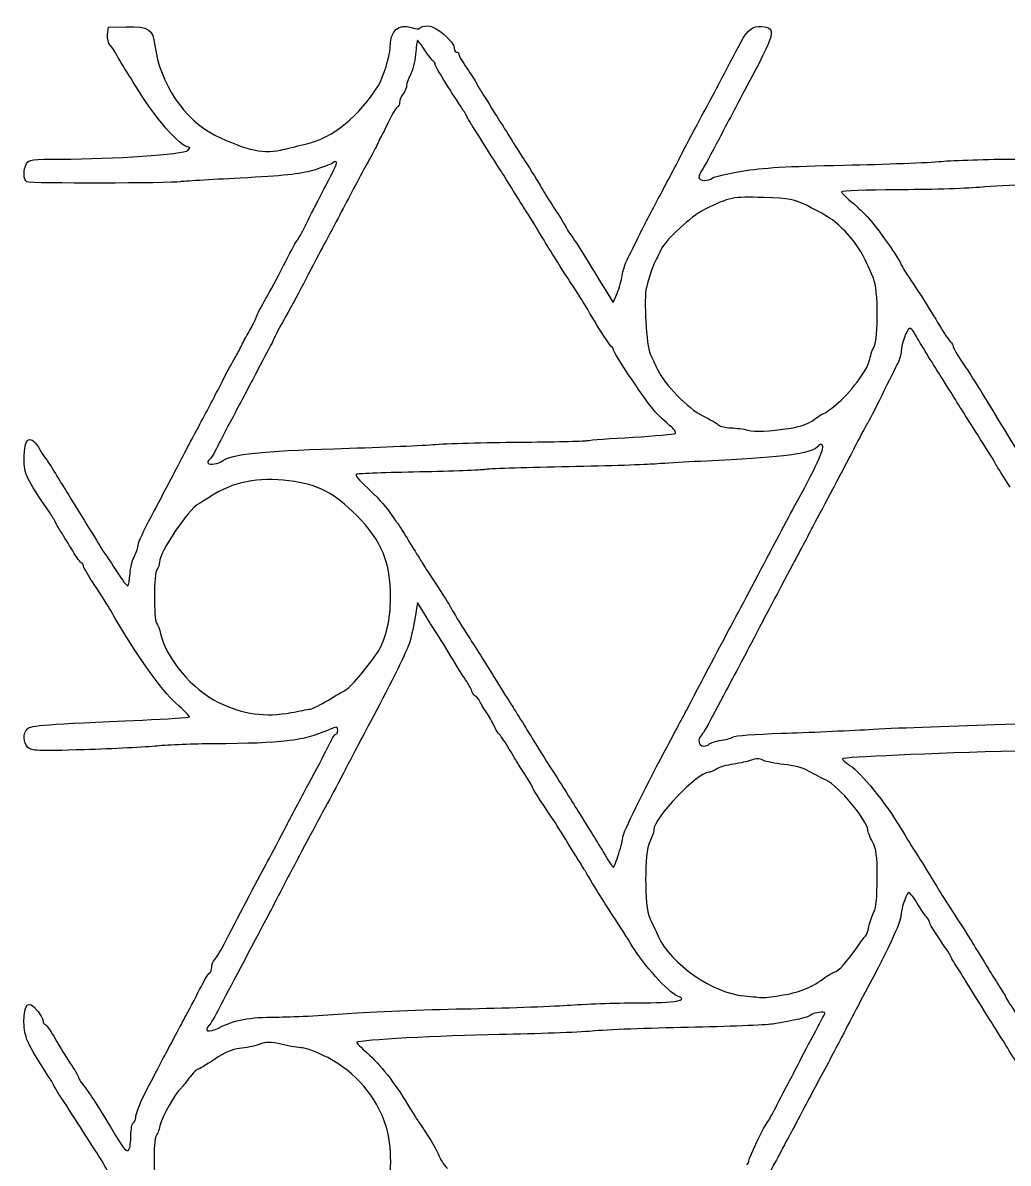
# Model space of a CAD drawing. Extents: x 10 to 820, y 30 to 851.
# Drawn here: x 445.5 to 623, y 238.7 to 444.2 of the extents above; entities that cross this region are included whole.
import ezdxf

# ---------------------------------------------------------------- set-up
doc = ezdxf.new("R2010")
doc.units = 0
doc.layers.add('Layer_1', color=7, linetype='CONTINUOUS')

msp = doc.modelspace()

# ---------------------------------------------------------------- linework, layer by layer
at = {"layer": 'Layer_1', "color": 7}
for points in [[(460.757834, 442.115002), (460.887944, 443.453182), (464.118788, 443.511859)], [(550.41671, 396.146207), (551.86785, 393.809013), (552.565881, 395.479612)], [(583.919357, 371.214507), (583.919159, 371.214507)], [(517.861627, 337.702392), (516.588446, 339.780981), (516.099952, 336.796722)], [(493.840359, 319.937781), (493.840245, 319.937781)]]:
    msp.add_lwpolyline(points, dxfattribs=at)
for points in [[(481.459279, 365.327827)], [(569.213471, 314.275917)], [(552.870039, 294.520988)], [(581.878384, 268.942933)], [(480.737294, 263.083352)]]:
    msp.add_lwpolyline(points, close=True, dxfattribs=at)
for points in [[(511.645419, 439.678908), (511.659593, 442.760451), (513.207876, 444.232908), (515.515873, 443.361736)], [(461.210073, 440.187699), (460.88973, 440.511699), (460.686202, 441.378987), (460.757834, 442.115002)], [(464.118788, 443.511859), (468.197815, 443.586127), (468.882325, 443.137147), (469.271635, 440.131686)], [(515.515873, 443.361736), (516.254723, 443.082807), (516.875029, 443.047714), (517.016563, 443.27698)], [(517.016563, 443.27698), (517.149224, 443.491846), (517.816528, 443.667368), (518.499366, 443.667368)], [(518.499366, 443.667368), (519.905322, 443.667368), (523.203262, 440.861267), (523.203262, 439.664962)], [(574.963408, 440.929497), (575.983965, 442.889739), (577.113487, 443.728284), (578.541014, 443.58556)], [(578.541014, 443.58556), (581.405707, 443.299034), (581.263833, 442.761103), (575.457005, 431.889557)], [(462.094511, 438.956187), (461.928684, 439.309554), (461.530416, 439.863699), (461.210073, 440.187699)], [(469.271635, 440.131686), (470.150177, 433.349598), (474.61188, 426.688578), (480.069055, 424.011964)], [(516.5853, 441.029673), (516.513867, 440.949169), (516.354276, 439.823305), (516.231054, 438.52773)], [(517.924925, 439.316527), (517.25952, 440.339267), (516.656676, 441.110177), (516.5853, 441.029673)], [(567.791216, 427.392562), (569.256076, 430.072096), (572.404885, 436.015214), (574.963408, 440.929497)], [(463.141232, 437.150319), (462.731626, 437.79024), (462.260564, 438.602877), (462.094511, 438.956187)], [(509.548434, 432.960033), (510.456541, 434.436231), (511.63839, 438.222892), (511.645419, 439.678908)], [(516.231054, 438.52773), (516.107463, 437.232184), (515.699785, 435.593985), (515.324846, 434.887337)], [(519.456002, 437.314275), (519.27912, 437.392795), (518.590358, 438.293815), (517.924925, 439.316527)], [(523.203262, 439.664962), (523.203262, 439.275169), (523.396017, 438.956243), (523.631548, 438.956243)], [(523.631548, 438.956243), (523.867107, 438.956243), (524.059835, 438.761503), (524.059835, 438.523563)], [(524.059835, 438.523563), (524.059835, 438.285736), (524.69814, 437.17739), (525.47832, 436.060936)], [(465.77133, 432.86751), (464.734416, 434.583151), (463.550867, 436.510426), (463.141232, 437.150319)], [(519.777224, 436.756133), (519.777224, 436.984606), (519.632657, 437.235755), (519.456002, 437.314275)], [(524.453624, 429.10551), (522.406244, 432.088124), (519.777224, 436.389217), (519.777224, 436.756133)], [(525.47832, 436.060936), (526.258471, 434.944455), (527.031507, 433.741885), (527.196143, 433.388546)], [(515.324846, 434.887337), (514.949879, 434.180688), (514.641923, 433.302061), (514.640449, 432.934833)], [(475.328564, 421.824836), (473.876687, 421.824836), (469.132029, 427.306956), (465.77133, 432.86751)], [(496.649662, 422.423145), (501.269908, 423.489482), (506.200065, 427.51689), (509.548434, 432.960033)], [(514.640449, 432.934833), (514.639174, 432.567661), (514.35483, 431.8931), (514.009004, 431.435844)], [(527.196143, 433.388546), (527.360836, 433.035207), (527.830679, 432.228326), (528.240313, 431.595491)], [(528.240313, 431.595491), (528.649948, 430.962656), (530.100351, 428.649897), (531.463419, 426.456108)], [(575.457005, 431.889557), (574.324649, 429.769554), (572.295893, 425.915003), (570.948671, 423.323882)], [(513.366588, 429.855019), (513.358084, 429.442776), (513.200478, 429.10551), (513.013788, 429.10551)], [(514.009004, 431.435844), (513.663177, 430.978615), (513.374071, 430.267233), (513.366588, 429.855019)], [(513.013788, 429.10551), (512.827268, 429.10551), (512.147208, 427.997305), (511.502553, 426.642855)], [(525.485633, 427.392364), (525.322358, 427.745702), (524.857873, 428.516612), (524.453624, 429.10551)], [(511.502553, 426.642855), (510.857898, 425.288433), (510.157174, 423.891151), (509.945341, 423.537812)], [(526.527422, 425.602795), (526.117787, 426.233702), (525.648994, 427.039025), (525.485633, 427.392364)], [(529.199472, 421.370102), (528.139485, 423.067176), (526.937057, 424.97186), (526.527422, 425.602795)], [(531.463419, 426.456108), (532.826486, 424.262263), (534.991645, 420.82911), (536.274861, 418.826887)], [(564.291563, 420.754162), (565.25058, 422.638606), (566.825424, 425.625926), (567.791216, 427.392562)], [(480.069055, 424.011964), (485.853971, 421.174597), (489.050545, 420.515939), (492.580954, 421.433995)], [(509.945341, 423.537812), (509.733593, 423.184474), (509.447464, 422.60632), (509.309615, 422.252953)], [(475.22028, 421.242316), (475.647178, 421.638827), (475.681761, 421.824836), (475.328564, 421.824836)], [(492.580954, 421.433995), (493.52319, 421.678909), (495.354088, 422.124118), (496.649662, 422.423145)], [(509.309615, 422.252953), (509.171851, 421.899614), (508.56433, 420.743249), (507.9597, 419.683233)], [(531.769164, 417.316899), (531.415825, 417.849104), (530.259488, 419.673028), (529.199472, 421.370102)], [(570.948671, 423.323882), (569.601421, 420.732732), (568.233052, 418.232575), (567.907833, 417.767948)], [(446.127321, 418.855035), (446.532845, 419.612735), (447.071881, 419.682893), (452.444527, 419.676997)], [(452.444527, 419.676997), (461.59292, 419.668493), (474.477575, 420.552477), (475.22028, 421.242316)], [(501.110487, 416.861428), (502.225892, 418.970461), (502.283662, 419.753532), (501.264125, 418.944128)], [(507.9597, 419.683233), (507.355042, 418.623246), (505.495287, 415.15415), (503.826928, 411.974159)], [(560.238643, 413.04506), (561.508734, 415.400622), (563.332545, 418.869718), (564.291563, 420.754162)], [(593.441839, 418.587756), (600.861835, 418.736858), (608.763693, 419.03614), (611.001476, 419.25282)], [(611.001476, 419.25282), (613.23923, 419.469387), (619.310191, 419.658203), (624.492405, 419.67215)], [(446.209242, 415.55477), (445.568272, 415.950884), (445.524165, 417.728065), (446.127321, 418.855035)], [(497.720421, 417.638291), (495.437341, 416.973822), (492.322434, 416.641432), (484.657751, 416.244383)], [(501.264125, 418.944128), (500.963993, 418.706017), (499.369306, 418.118225), (497.720421, 417.638291)], [(533.910597, 413.901406), (533.08614, 415.247721), (532.122502, 416.784666), (531.769164, 417.316899)], [(536.274861, 418.826887), (537.558077, 416.824663), (538.805803, 414.80101), (539.04757, 414.32992)], [(567.907833, 417.767948), (567.582586, 417.303321), (567.316526, 416.67695), (567.316526, 416.376024)], [(569.70857, 416.250732), (569.940728, 416.48289), (572.340085, 417.042562), (575.04068, 417.49466)], [(575.04068, 417.49466), (578.786806, 418.121769), (583.149212, 418.380912), (593.441839, 418.587756)], [(473.889386, 415.595306), (472.243846, 415.296676), (446.687418, 415.259429), (446.209242, 415.55477)], [(484.657751, 416.244383), (479.122198, 415.957602), (474.276429, 415.66552), (473.889386, 415.595306)], [(499.127058, 413.045202), (499.606226, 413.98741), (500.498743, 415.704723), (501.110487, 416.861428)], [(567.316526, 416.376024), (567.316526, 415.732644), (569.097166, 415.639469), (569.70857, 416.250732)], [(645.050076, 415.615885), (628.809967, 415.233463), (623.133674, 415.016414), (617.85409, 414.575825)], [(536.05203, 410.462244), (535.698691, 411.007488), (534.735053, 412.55512), (533.910597, 413.901406)], [(539.04757, 414.32992), (539.289365, 413.858802), (540.254732, 412.316981), (541.192858, 410.903655)], [(602.971209, 414.140112), (597.494532, 414.125939), (593.013609, 413.957277), (593.013609, 413.764125)], [(593.013609, 413.764125), (593.013609, 413.571085), (593.723659, 412.848194), (594.591486, 412.158043)], [(617.85409, 414.575825), (615.145189, 414.349904), (608.447886, 414.153718), (602.971209, 414.140112)], [(497.898862, 410.689611), (498.095303, 411.042978), (498.647917, 412.102966), (499.127058, 413.045202)], [(503.826928, 411.974159), (502.158569, 408.794141), (500.168393, 405.035967), (499.404314, 403.622613)], [(556.359572, 405.550087), (557.222949, 407.31678), (558.968523, 410.689498), (560.238643, 413.04506)], [(578.943789, 412.741129), (573.371471, 412.930767), (572.99194, 412.853098), (568.174914, 410.542266)], [(586.803864, 411.287155), (584.46616, 412.446184), (583.756507, 412.577457), (578.943789, 412.741129)], [(594.401905, 405.826493), (592.28913, 408.2737), (590.970453, 409.221407), (586.803864, 411.287155)], [(594.591486, 412.158043), (595.459284, 411.46792), (596.856566, 410.162566), (597.696528, 409.257293)], [(496.39582, 407.691633), (497.02616, 408.987208), (497.702535, 410.336301), (497.898862, 410.689611)], [(539.393567, 405.04776), (537.909063, 407.480452), (536.40534, 409.916972), (536.05203, 410.462244)], [(541.192858, 410.903655), (542.131012, 409.490301), (543.024719, 408.044859), (543.178924, 407.691492)], [(568.174914, 410.542266), (566.062706, 409.529051), (561.162142, 404.951722), (560.472643, 403.348106)], [(597.696528, 409.257293), (599.242431, 407.591145), (603.695177, 401.299961), (603.711731, 400.758601)], [(494.975776, 405.121971), (495.126579, 405.239608), (495.765536, 406.396087), (496.39582, 407.691633)], [(543.178924, 407.691492), (543.333129, 407.338182), (543.880102, 406.470893), (544.394477, 405.764245)], [(492.864985, 401.267391), (493.875225, 403.269615), (494.825058, 405.004163), (494.975776, 405.121971)], [(544.196873, 397.4125), (543.039601, 399.179136), (540.878099, 402.61501), (539.393567, 405.04776)], [(544.394477, 405.764245), (544.908795, 405.057539), (546.147733, 403.130292), (547.147626, 401.481379)], [(554.259157, 401.267249), (554.550927, 401.856147), (555.496168, 403.783423), (556.359572, 405.550087)], [(598.762384, 398.20416), (596.843697, 402.643328), (596.242072, 403.695038), (594.401905, 405.826493)], [(499.404314, 403.622613), (498.640236, 402.209259), (497.119845, 399.318374), (496.0257, 397.198371)], [(560.472643, 403.348106), (560.233966, 402.792289), (559.870678, 402.048478), (559.665988, 401.695168)], [(489.557294, 395.057278), (490.366302, 396.470632), (491.854803, 399.265139), (492.864985, 401.267391)], [(547.147626, 401.481379), (548.147491, 399.832494), (549.618587, 397.431662), (550.41671, 396.146207)], [(553.496212, 398.673379), (553.624054, 399.511101), (553.96733, 400.678352), (554.259157, 401.267249)], [(559.665988, 401.695168), (559.208731, 400.905946), (558.381298, 398.56107), (557.85241, 396.555757)], [(603.711731, 400.758601), (603.717401, 400.596742), (604.552175, 399.247706), (605.568396, 397.760594)], [(552.565881, 395.479612), (552.949777, 396.398405), (553.368454, 397.835599), (553.496212, 398.673379)], [(496.0257, 397.198371), (494.931499, 395.078339), (493.372103, 392.187426), (492.560346, 390.774072)], [(546.851292, 393.254217), (546.548666, 393.774601), (545.354146, 395.645835), (544.196873, 397.4125)], [(598.864147, 385.829826), (599.710317, 387.451159), (599.638374, 396.176906), (598.762384, 398.20416)], [(605.568396, 397.760594), (606.584616, 396.273483), (608.232793, 393.707647), (609.230985, 392.058762)], [(487.871077, 391.952207), (487.989282, 392.246642), (488.748258, 393.643924), (489.557294, 395.057278)], [(557.85241, 396.555757), (557.347588, 394.641577), (557.832568, 385.972636), (558.524306, 384.563817)], [(551.543113, 385.920223), (551.244766, 386.040129), (549.068013, 389.44261), (546.851292, 393.254217)], [(486.016623, 388.204749), (487.090075, 390.083439), (487.240879, 390.366138), (487.444378, 390.881505)], [(487.444378, 390.881505), (487.560598, 391.175968), (487.752674, 391.657773), (487.871077, 391.952207)], [(492.560346, 390.774072), (491.748589, 389.360774), (490.973653, 387.915275), (490.838271, 387.561965)], [(609.230985, 392.058762), (610.229177, 390.409877), (611.276805, 388.683464), (611.559051, 388.222296)], [(605.254175, 389.143697), (604.746009, 388.974185), (603.796657, 386.389896), (603.753457, 385.058264)], [(606.081268, 388.452355), (605.84826, 388.906607), (605.476185, 389.21771), (605.254175, 389.143697)], [(610.14513, 381.761089), (608.823164, 383.813543), (606.489911, 387.655281), (606.081268, 388.452355)], [(484.88696, 386.063316), (485.23908, 386.769965), (485.747417, 387.733631), (486.016623, 388.204749)], [(490.838271, 387.561965), (490.702774, 387.208626), (490.425716, 386.630444), (490.22233, 386.277133)], [(611.559051, 388.222296), (611.841382, 387.761155), (612.313123, 387.121007), (612.607586, 386.799785)], [(612.607586, 386.799785), (612.902021, 386.478563), (613.142937, 386.038683), (613.142937, 385.822229)], [(483.742331, 383.921883), (484.019842, 384.39303), (484.534841, 385.356639), (484.88696, 386.063316)], [(490.22233, 386.277133), (490.018803, 385.923766), (488.952239, 383.900141), (487.85183, 381.780138)], [(551.89852, 385.34394), (551.89852, 385.582333), (551.738363, 385.841703), (551.543113, 385.920223)], [(559.490495, 374.071008), (558.040801, 375.603559), (551.89852, 384.723889), (551.89852, 385.34394)], [(558.524306, 384.563817), (558.813128, 383.974919), (559.41206, 382.722176), (559.855257, 381.779968)], [(598.015908, 383.342056), (598.169829, 384.111096), (598.551429, 385.230582), (598.864147, 385.829826)], [(603.753457, 385.058264), (603.736449, 384.505707), (603.458938, 383.542097), (603.138793, 382.916831)], [(613.142937, 385.822229), (613.142937, 385.605663), (613.97278, 384.216601), (614.986959, 382.735187)], [(480.77766, 378.354214), (482.735861, 382.162617), (483.014762, 382.686431), (483.742331, 383.921883)], [(591.997984, 375.377779), (594.50245, 377.430006), (597.672576, 381.625423), (598.015908, 383.342056)], [(603.138793, 382.916831), (602.818648, 382.291622), (601.517744, 379.660078), (600.24788, 377.068929)], [(614.986959, 382.735187), (616.001196, 381.253745), (618.430515, 377.38349), (620.385428, 374.134589)], [(487.85183, 381.780138), (486.751449, 379.660135), (484.921827, 376.191011), (483.785984, 374.071008)], [(559.855257, 381.779968), (561.166111, 378.993086), (565.291626, 374.754753), (568.008095, 373.404186)], [(613.265876, 376.774891), (611.902808, 378.968737), (610.498468, 381.2125), (610.14513, 381.761089)], [(476.946183, 371.07337), (478.08452, 373.193402), (479.808693, 376.46977), (480.77766, 378.354214)], [(600.24788, 377.068929), (598.978015, 374.477836), (597.842683, 372.261455), (597.724903, 372.143704)], [(618.077347, 369.145669), (616.794103, 371.147921), (614.628944, 374.581046), (613.265876, 376.774891)], [(483.785984, 374.071008), (482.65017, 371.951005), (481.224939, 369.21577), (480.618863, 367.992734)], [(562.085698, 371.634658), (561.326778, 372.267975), (560.158961, 373.364359), (559.490495, 374.071008)], [(589.836028, 373.856709), (590.004406, 373.856709), (590.977029, 374.54119), (591.997984, 375.377779)], [(620.385428, 374.134589), (624.187737, 367.815455), (626.532216, 364.109751), (627.256156, 363.27475)], [(568.008095, 373.404186), (569.33984, 372.742069), (570.634989, 371.994828), (570.886139, 371.74365)], [(583.919159, 371.214507), (585.684066, 371.483515), (587.10343, 372.0056), (588.066359, 372.740057)], [(588.066359, 372.740057), (588.871568, 373.354211), (589.667905, 373.856709), (589.836028, 373.856709)], [(597.724903, 372.143704), (597.607265, 372.025783), (596.643458, 370.240041), (595.58347, 368.175087)], [(445.690559, 365.563273), (445.701897, 369.605987), (446.886467, 370.279641), (448.60361, 367.218819)], [(472.873704, 363.364268), (473.975219, 365.484271), (475.807817, 368.953367), (476.946183, 371.07337)], [(555.455349, 369.562561), (559.413846, 369.79245), (562.83549, 370.09383), (563.059002, 370.231962)], [(563.059002, 370.231962), (563.282656, 370.37001), (562.844419, 371.001342), (562.085698, 371.634658)], [(570.886139, 371.74365), (571.137288, 371.492501), (572.123348, 371.264198), (573.077348, 371.236334)], [(573.077348, 371.236334), (574.031348, 371.207137), (575.390107, 371.030822), (576.096756, 370.841553)], [(576.096756, 370.841553), (577.489559, 370.468542), (579.723742, 370.574813), (583.919357, 371.214507)], [(480.618863, 367.992734), (480.012759, 366.769669), (479.321361, 365.64817), (479.082428, 365.500514)], [(501.575171, 367.485134), (508.877416, 367.698583), (516.875624, 368.032051), (519.348937, 368.226592)], [(519.348937, 368.226592), (521.822279, 368.421332), (528.813819, 368.617036), (534.885743, 368.66188)], [(534.885743, 368.66188), (540.957639, 368.706668), (546.450388, 368.83366), (547.09184, 368.943928)], [(547.09184, 368.943928), (547.733292, 369.054195), (551.49688, 369.332529), (555.455349, 369.562561)], [(588.792708, 367.960873), (588.03668, 366.737581), (583.70503, 366.059647), (573.09858, 365.504539)], [(584.436482, 356.925087), (588.313852, 363.914501), (590.020592, 367.599058), (589.583376, 368.036274)], [(589.583376, 368.036274), (589.255776, 368.363874), (589.028409, 368.342161), (588.792708, 367.960873)], [(595.58347, 368.175087), (594.523455, 366.110132), (592.657662, 362.544659), (591.437177, 360.251827)], [(620.845832, 364.648703), (620.606304, 365.119821), (619.360534, 367.143474), (618.077347, 369.145669)], [(448.60361, 367.218819), (449.000036, 366.51217), (449.43745, 365.83761), (449.57561, 365.71983)], [(481.459279, 365.32777), (482.947666, 366.477276), (488.891408, 367.114759), (501.575171, 367.485134)], [(450.370162, 355.869295), (446.021617, 362.289342), (445.683812, 362.989131), (445.690559, 365.563273)], [(449.57561, 365.71983), (449.713658, 365.602192), (450.388332, 364.573188), (451.074599, 363.43349)], [(479.082428, 365.500514), (478.843751, 365.352829), (478.747685, 365.070696), (478.869546, 364.873518)], [(478.869546, 364.873518), (479.108791, 364.486419), (480.740526, 364.772888), (481.459279, 365.327827)], [(542.594902, 364.207944), (535.475718, 364.072448), (529.21203, 363.857808), (528.675658, 363.730929)], [(558.965207, 364.699216), (557.080763, 364.56457), (549.714114, 364.343411), (542.594902, 364.207944)], [(573.09858, 365.504539), (567.20966, 365.196356), (560.849651, 364.833947), (558.965207, 364.699216)], [(623.390238, 360.579994), (622.230244, 362.346687), (621.085274, 364.177585), (620.845832, 364.648703)], [(451.074599, 363.43349), (451.760867, 362.293792), (452.611488, 360.908728), (452.964798, 360.355575)], [(468.588769, 355.226879), (469.844007, 357.582441), (471.772246, 361.244265), (472.873704, 363.364268)], [(493.437782, 361.700671), (487.931653, 362.419792), (483.231499, 361.479285), (479.304409, 358.872319)], [(505.643851, 355.437182), (501.576447, 359.548098), (498.728166, 361.009698), (493.437782, 361.700671)], [(505.67438, 362.891166), (505.262563, 362.75567), (505.907672, 361.926111), (507.647038, 360.35498)], [(516.993375, 363.296435), (511.104456, 363.184466), (506.010909, 363.002), (505.67438, 362.891166)], [(528.675658, 363.730929), (528.139315, 363.603937), (522.882295, 363.408488), (516.993375, 363.296435)], [(452.964798, 360.355575), (453.75915, 359.112045), (458.241235, 351.829585), (459.273216, 350.105667)], [(507.647038, 360.35498), (509.068528, 359.070942), (510.788818, 357.198999), (511.46987, 356.195166)], [(591.437177, 360.251827), (590.216721, 357.958996), (588.660557, 355.023012), (587.97908, 353.727465)], [(479.304409, 358.872319), (478.597704, 358.403241), (477.634066, 357.812926), (477.162976, 357.560558)], [(451.392391, 354.156149), (451.229116, 354.509516), (450.769025, 355.280397), (450.370162, 355.869295)], [(477.162976, 357.560558), (475.282898, 356.553408), (470.09629, 348.856949), (470.09629, 347.074269)], [(511.46987, 356.195166), (512.150922, 355.191333), (512.805045, 354.273645), (512.923476, 354.155837)], [(581.340737, 351.143261), (582.385559, 353.13749), (583.778674, 355.739298), (584.436482, 356.925087)], [(452.43418, 352.388152), (452.024546, 353.00721), (451.555752, 353.80281), (451.392391, 354.156149)], [(466.274082, 350.173273), (466.29109, 350.597166), (467.333559, 352.871317), (468.588769, 355.226879)], [(511.737177, 340.690647), (511.757019, 347.020183), (510.171687, 350.860901), (505.643851, 355.437182)], [(512.923476, 354.155837), (513.041964, 354.037916), (513.373363, 353.556224), (513.660059, 353.085134)], [(587.97908, 353.727465), (587.297546, 352.431919), (585.614334, 349.2519), (584.238538, 346.660807)], [(454.463815, 349.069377), (453.757138, 350.275604), (452.843815, 351.769094), (452.43418, 352.388152)], [(513.660059, 353.085134), (513.94684, 352.614016), (514.814015, 351.200237), (515.587334, 349.943412)], [(459.273216, 350.105667), (459.690278, 349.408996), (460.186142, 348.638086), (460.375128, 348.392549)], [(465.586936, 348.136495), (465.947021, 348.832798), (466.256224, 349.749352), (466.274082, 350.173273)], [(515.587334, 349.943412), (516.360682, 348.686587), (517.188172, 347.337494), (517.426226, 346.945434)], [(573.317046, 335.953699), (575.049014, 339.18528), (578.296923, 345.333853), (581.340737, 351.143261)], [(456.069869, 346.875758), (455.892987, 346.876013), (455.170464, 347.863122), (454.463815, 349.069377)], [(460.375128, 348.392549), (460.564199, 348.147068), (461.501418, 346.731191), (462.457969, 345.246404)], [(464.787056, 344.930936), (464.866993, 345.99767), (465.226851, 347.440193), (465.586936, 348.136495)], [(456.391062, 346.397582), (456.391062, 346.660354), (456.246495, 346.875532), (456.069869, 346.875758)], [(458.425459, 342.864706), (457.306539, 344.545028), (456.391062, 346.13481), (456.391062, 346.397582)], [(462.457969, 345.246404), (463.414549, 343.761588), (464.297229, 342.646751), (464.419515, 342.769066)], [(469.640054, 345.733453), (469.070602, 345.163973), (469.027629, 336.731355), (469.590731, 336.031255)], [(470.09629, 347.074269), (470.09629, 346.587758), (469.890778, 345.984376), (469.640054, 345.733453)], [(517.426226, 346.945434), (517.664336, 346.553346), (518.621992, 345.076212), (519.554392, 343.662886)], [(584.238538, 346.660807), (581.393149, 341.301853), (579.672009, 338.040168), (576.780557, 332.527434)], [(464.419515, 342.769066), (464.541689, 342.891239), (464.707175, 343.864174), (464.787056, 344.930936)], [(519.554392, 343.662886), (521.565432, 340.614622), (522.156058, 339.669522), (522.766159, 338.523475)], [(461.316344, 338.310111), (460.845254, 339.134823), (459.544322, 341.184385), (458.425459, 342.864706)], [(509.539249, 331.028417), (510.927064, 333.252622), (511.723826, 336.75528), (511.737177, 340.690647)], [(473.060621, 321.636102), (470.395345, 323.98197), (465.664038, 330.699258), (461.316344, 338.310111)], [(519.777224, 334.648911), (519.423885, 335.185113), (518.56187, 336.559151), (517.861627, 337.702392)], [(522.766159, 338.523475), (523.017025, 338.052357), (524.270165, 336.028732), (525.551028, 334.026508)], [(469.590731, 336.031255), (469.814385, 335.752893), (470.127301, 334.917863), (470.285928, 334.175327)], [(516.099952, 336.796722), (515.831227, 335.155378), (515.370087, 333.137904), (515.075085, 332.313504)], [(565.059667, 320.321309), (568.916485, 327.661567), (571.898476, 333.306905), (573.317046, 335.953699)], [(470.285928, 334.175327), (471.229496, 329.758779), (476.109169, 323.961561), (480.728054, 321.769699)], [(522.561073, 330.172071), (521.383277, 332.098127), (520.130562, 334.11271), (519.777224, 334.648911)], [(525.551028, 334.026508), (526.83192, 332.024256), (528.995888, 328.582345), (530.359891, 326.377727)], [(503.740217, 324.076222), (504.66295, 324.587025), (508.064723, 328.665258), (509.539249, 331.028417)], [(515.075085, 332.313504), (514.420226, 330.483258), (511.021882, 323.609157), (508.193813, 318.39426)], [(576.780557, 332.527434), (575.668611, 330.407403), (573.627978, 326.552852), (572.245833, 323.961731)], [(525.456975, 325.530168), (525.042011, 326.157135), (523.73884, 328.245986), (522.561073, 330.172071)], [(526.470559, 323.640735), (526.327976, 324.05295), (525.871939, 324.903202), (525.456975, 325.530168)], [(530.359891, 326.377727), (531.723894, 324.173139), (533.128971, 321.929347), (533.48231, 321.391529)], [(500.454295, 322.135284), (501.722232, 322.904295), (503.200925, 323.777706), (503.740217, 324.076222)], [(527.039274, 322.891227), (526.868912, 322.891227), (526.613085, 323.228521), (526.470559, 323.640735)], [(527.850436, 321.927589), (527.574342, 322.457583), (527.209523, 322.891227), (527.039274, 322.891227)], [(572.245833, 323.961731), (570.86366, 321.370638), (569.384202, 318.588008), (568.958155, 317.77815)], [(475.483591, 319.142153), (475.589323, 319.247885), (474.498948, 320.370121), (473.060621, 321.636102)], [(480.728054, 321.769699), (485.286504, 319.606496), (489.099556, 319.073781), (493.840359, 319.937781)], [(497.292305, 320.573989), (497.763451, 320.663847), (499.18633, 321.366329), (500.454295, 322.135284)], [(529.197658, 319.679091), (528.73255, 320.385769), (528.126276, 321.397595), (527.850436, 321.927589)], [(533.48231, 321.391529), (534.165006, 320.352433), (536.753264, 316.165577), (537.673135, 314.612389)], [(446.288811, 317.010811), (446.914672, 317.636673), (449.371289, 317.823873), (467.018999, 318.590559)], [(467.018999, 318.590559), (471.568832, 318.788134), (475.377887, 319.036421), (475.483591, 319.142153)], [(493.840245, 319.937781), (495.267801, 320.198002), (496.821187, 320.484244), (497.292305, 320.573989)], [(530.504742, 317.33226), (530.251041, 317.916367), (529.662767, 318.972443), (529.197658, 319.679091)], [(561.06721, 312.826364), (562.582328, 315.653044), (564.378926, 319.025762), (565.059667, 320.321309)], [(620.638109, 317.783139), (641.556064, 318.406761), (651.214127, 318.847435), (651.560832, 319.194169)], [(446.404464, 313.666496), (445.526178, 314.544783), (445.469258, 316.19123), (446.288811, 317.010811)], [(500.354913, 316.726553), (496.072273, 314.831507), (492.18107, 314.371104), (479.94674, 314.311747)], [(502.217502, 316.681199), (502.217502, 317.472292), (502.049691, 317.476373), (500.354913, 316.726553)], [(501.878336, 316.038783), (502.064856, 316.038783), (502.217502, 316.327917), (502.217502, 316.681199)], [(508.193813, 318.39426), (507.044138, 316.274257), (505.211908, 312.805161), (504.122185, 310.68513)], [(531.297677, 316.0474), (531.115409, 316.17014), (530.758527, 316.748153), (530.504742, 317.33226)], [(568.958155, 317.77815), (568.532079, 316.968263), (567.988479, 316.110641), (567.750142, 315.872276)], [(582.189515, 316.199762), (586.847291, 316.351416), (593.934585, 316.666288), (597.939061, 316.899466)], [(597.939061, 316.899466), (601.943508, 317.132758), (612.15804, 317.530317), (620.638109, 317.783139)], [(500.361347, 313.576128), (501.009149, 314.930578), (501.691788, 316.038783), (501.878336, 316.038783)], [(532.876971, 313.762307), (532.190675, 314.896534), (531.480001, 315.92483), (531.297677, 316.0474)], [(537.673135, 314.612389), (537.975875, 314.101246), (539.458168, 311.755719), (540.967078, 309.400156)], [(567.750142, 315.872276), (567.002306, 315.124468), (567.249544, 313.897066), (568.148013, 313.897066)], [(569.213471, 314.275917), (569.342164, 314.484263), (570.312775, 314.784537), (571.370183, 314.943107)], [(571.370183, 314.943107), (572.427591, 315.101848), (573.389046, 315.387268), (573.506797, 315.577756)], [(573.506797, 315.577756), (573.624435, 315.768244), (577.531767, 316.048137), (582.189515, 316.199762)], [(456.576193, 313.238522), (448.049182, 312.974616), (447.054448, 313.016285), (446.404464, 313.666496)], [(469.667918, 313.905259), (467.665667, 313.699463), (461.774423, 313.399388), (456.576193, 313.238522)], [(479.94674, 314.311747), (476.295632, 314.294739), (471.670142, 314.111054), (469.667918, 313.905259)], [(497.075738, 307.25895), (498.235023, 309.378953), (499.713489, 312.221706), (500.361347, 313.576128)], [(534.561771, 310.978459), (534.321393, 311.375309), (533.563211, 312.628052), (532.876971, 313.762307)], [(553.619547, 297.53725), (553.611043, 298.216856), (557.331912, 305.857615), (561.06721, 312.826364)], [(568.148013, 313.897066), (568.605241, 313.897066), (569.084693, 314.067712), (569.213471, 314.275917)], [(624.706789, 313.011013), (609.208421, 312.588821), (593.437133, 311.893681), (593.1641, 311.620676)], [(504.122185, 310.68513), (503.032462, 308.565126), (501.531744, 305.719369), (500.78731, 304.361262)], [(536.167825, 308.445164), (535.524871, 309.441599), (534.802149, 310.58158), (534.561771, 310.978459)], [(573.526866, 310.645048), (572.349071, 310.484323), (571.005279, 310.090308), (570.540652, 309.769426)], [(576.807203, 311.382339), (576.180775, 311.137426), (574.704633, 310.805715), (573.526866, 310.645048)], [(578.843896, 311.346906), (578.20783, 311.68729), (577.614113, 311.697637), (576.807203, 311.382339)], [(582.583616, 310.601026), (581.020564, 310.74701), (579.337691, 311.082632), (578.843896, 311.346906)], [(587.185294, 309.346893), (586.094749, 309.95963), (584.344724, 310.436588), (582.583616, 310.601026)], [(593.1641, 311.620676), (593.07084, 311.527416), (593.687943, 310.989684), (594.535445, 310.425731)], [(594.535445, 310.425731), (596.50011, 309.118251), (601.027946, 303.525864), (603.631794, 299.190698)], [(537.336861, 306.448185), (537.336861, 306.549949), (536.810808, 307.44873), (536.167825, 308.445164)], [(540.967078, 309.400156), (542.476045, 307.044594), (544.637462, 303.606651), (545.770244, 301.760276)], [(569.041635, 309.171486), (567.020731, 309.126698), (559.179336, 300.911272), (559.179336, 298.838806)], [(570.540652, 309.769426), (570.076025, 309.448544), (569.401465, 309.179479), (569.041635, 309.171486)], [(590.22993, 307.762723), (589.523281, 308.090182), (588.153184, 308.803067), (587.185294, 309.346893)], [(492.978258, 299.549848), (494.072601, 301.669851), (495.91651, 305.138947), (497.075738, 307.25895)], [(540.642058, 301.262909), (540.056448, 301.984497), (537.336861, 306.251064), (537.336861, 306.448185)], [(597.724903, 298.80221), (597.724903, 300.433889), (592.458699, 306.729779), (590.22993, 307.762723)], [(500.78731, 304.361262), (498.597064, 300.365574), (495.802472, 295.127574), (493.535918, 290.76993)], [(542.910738, 297.699193), (541.854124, 299.42365), (540.833226, 301.02735), (540.642058, 301.262909)], [(545.770244, 301.760276), (546.902996, 299.91393), (548.118917, 297.961936), (548.472256, 297.422588)], [(489.58377, 293.125606), (490.356352, 294.538903), (491.883858, 297.429845), (492.978258, 299.549848)], [(559.179336, 298.838806), (559.179336, 298.381917), (558.84859, 297.391265), (558.444284, 296.637448)], [(598.581476, 296.653861), (598.11033, 297.532828), (597.724903, 298.499612), (597.724903, 298.80221)], [(603.631794, 299.190698), (604.740793, 297.344324), (605.93724, 295.389637), (606.290579, 294.846916)], [(545.560735, 293.416355), (545.159831, 294.047404), (543.967352, 295.974708), (542.910738, 297.699193)], [(548.472256, 297.422588), (548.825566, 296.883212), (549.692854, 295.454976), (550.399532, 294.248721)], [(552.870039, 294.520903), (553.28659, 295.873313), (553.623856, 297.230683), (553.619547, 297.53725)], [(558.444284, 296.637448), (557.458706, 294.799577), (557.458564, 284.989549), (558.444114, 282.914986)], [(599.438021, 290.107615), (599.438021, 294.237439), (599.296289, 295.319962), (598.581476, 296.653861)], [(550.399532, 294.248721), (551.10618, 293.042466), (551.780741, 292.057001), (551.89852, 292.058787)], [(551.89852, 292.058787), (552.016158, 292.060488), (552.453487, 293.168522), (552.870039, 294.520988)], [(606.290579, 294.846916), (607.080453, 293.633716), (609.455886, 289.794274), (610.66781, 287.771952)], [(482.027087, 278.781165), (484.739474, 284.02662), (488.179997, 290.557502), (489.58377, 293.125606)], [(546.845566, 291.330623), (546.539793, 291.846699), (545.96161, 292.785278), (545.560735, 293.416355)], [(493.535918, 290.76993), (492.372012, 288.532148), (490.707565, 285.352157), (489.837159, 283.703244)], [(552.273743, 282.632542), (550.162073, 285.862507), (548.647295, 288.289757), (546.845566, 291.330623)], [(598.847196, 284.002979), (599.24861, 284.788771), (599.438021, 286.745697), (599.438021, 290.107615)], [(610.66781, 287.771952), (611.161889, 286.947496), (612.448534, 284.923871), (613.52706, 283.274957)], [(605.006853, 287.479105), (604.543133, 286.960365), (603.720887, 284.341294), (603.720887, 283.382872)], [(606.526478, 285.765959), (605.862575, 286.900441), (605.178774, 287.671322), (605.006853, 287.479105)], [(608.296912, 283.137307), (607.987086, 283.448579), (607.19038, 284.631477), (606.526478, 285.765959)], [(489.837159, 283.703244), (486.75468, 277.863761), (482.368293, 269.532681), (480.930079, 266.786022)], [(597.936821, 281.347483), (598.112569, 282.17194), (598.522204, 283.366913), (598.847196, 284.002979)], [(555.310498, 277.84834), (554.949308, 278.477433), (553.582753, 280.630318), (552.273743, 282.632542)], [(558.444114, 282.914986), (558.797679, 282.170693), (559.486527, 280.694409), (559.974879, 279.634422)], [(603.720887, 283.382872), (603.720887, 282.142913), (601.29341, 276.999704), (596.393017, 267.856753)], [(608.86027, 282.177836), (608.86027, 282.394403), (608.606852, 282.826034), (608.296912, 283.137307)], [(610.787545, 278.969216), (609.727558, 280.517499), (608.86027, 281.961382), (608.86027, 282.177836)], [(613.52706, 283.274957), (614.605558, 281.626072), (615.68312, 279.956211), (615.921627, 279.564151)], [(559.974879, 279.634422), (562.289282, 274.610636), (569.787288, 269.401323), (575.4432, 268.887629)], [(595.710151, 277.492932), (596.433836, 278.552948), (597.158995, 279.516557), (597.321618, 279.634365)], [(597.321618, 279.634365), (597.484327, 279.752003), (597.761073, 280.523055), (597.936821, 281.347483)], [(615.921627, 279.564151), (616.160021, 279.172091), (616.987964, 277.82297), (617.761284, 276.566173)], [(480.053805, 275.43138), (480.348239, 275.744353), (481.23622, 277.251761), (482.027087, 278.781165)], [(563.44766, 268.85418), (561.848722, 269.466038), (557.126429, 274.685698), (555.310498, 277.84834)], [(591.813618, 273.210123), (592.340437, 273.210123), (594.126264, 275.172973), (595.710151, 277.492932)], [(612.714849, 275.958567), (612.714849, 276.066283), (611.847561, 277.420932), (610.787545, 278.969216)], [(479.518425, 274.061622), (479.518425, 274.502041), (479.75937, 275.118406), (480.053805, 275.43138)], [(613.883857, 273.951298), (613.240903, 274.947704), (612.714849, 275.850992), (612.714849, 275.958567)], [(617.761284, 276.566173), (618.534603, 275.30932), (619.401863, 273.89554), (619.688559, 273.42445)], [(479.117209, 273.012973), (479.337745, 273.14932), (479.518425, 273.62126), (479.518425, 274.061622)], [(615.489911, 271.426762), (615.249533, 271.818822), (614.52684, 272.954863), (613.883857, 273.951298)], [(619.688559, 273.42445), (619.975369, 272.953332), (620.739788, 271.739112), (621.387561, 270.72618)], [(477.59835, 270.525062), (478.213043, 271.757027), (478.896532, 272.87657), (479.117209, 273.012973)], [(581.878384, 268.942876), (585.335093, 269.486079), (587.358859, 270.26161), (589.649338, 271.920813)], [(589.649338, 271.920813), (590.628255, 272.629899), (591.602154, 273.210123), (591.813618, 273.210123)], [(619.567378, 264.859342), (619.025564, 265.684026), (617.839945, 267.593726), (615.489911, 271.426762)], [(474.860507, 265.287147), (475.751606, 266.936003), (476.983657, 269.293096), (477.59835, 270.525062)], [(621.387561, 270.72618), (622.035362, 269.713276), (622.565356, 268.811462), (622.565356, 268.722142)], [(445.684039, 264.131802), (445.684039, 267.488646), (446.425752, 268.197676), (447.991185, 266.337241)], [(524.916635, 266.551059), (532.101101, 266.681169), (540.484735, 266.971266), (543.546974, 267.195203)], [(543.546974, 267.195203), (546.609214, 267.41914), (552.294691, 267.614334), (556.181358, 267.629046)], [(556.181358, 267.629046), (563.28257, 267.654558), (565.570895, 268.041657), (563.44766, 268.85418)], [(575.4432, 268.887629), (576.980315, 268.748164), (578.430718, 268.605014), (578.666277, 268.569666)], [(578.666277, 268.569666), (578.901836, 268.534233), (580.347279, 268.702328), (581.878384, 268.942933)], [(596.393017, 267.856753), (595.509259, 266.20784), (594.1973, 263.702382), (593.477584, 262.289056)], [(622.565356, 268.722142), (622.565356, 268.632851), (623.38318, 267.341556), (624.382732, 265.852687)], [(447.991185, 266.337241), (448.606672, 265.605761), (449.110303, 264.732945), (449.110303, 264.397692)], [(470.780659, 257.629607), (472.133465, 260.192382), (473.96938, 263.638233), (474.860507, 265.287147)], [(480.930079, 266.786022), (480.128384, 265.254917), (479.290095, 263.819112), (479.067206, 263.595317)], [(491.119552, 265.072904), (493.785763, 265.072904), (499.54171, 265.352117), (503.910579, 265.693493)], [(503.910579, 265.693493), (508.279448, 266.034813), (517.732169, 266.420722), (524.916635, 266.551059)], [(587.621178, 265.505188), (587.167606, 265.051616), (584.424321, 264.389159), (580.593524, 263.808057)], [(590.015801, 265.779581), (590.015801, 266.124756), (588.011055, 265.894952), (587.621178, 265.505188)], [(587.954787, 261.817966), (589.088333, 263.914441), (590.015801, 265.697178), (590.015801, 265.779581)], [(450.069207, 254.442331), (446.217689, 260.374508), (445.684039, 261.553749), (445.684039, 264.131802)], [(449.110303, 264.397692), (449.110303, 264.062438), (449.25487, 263.787931), (449.431497, 263.787704)], [(449.431497, 263.787704), (449.608379, 263.787478), (450.330902, 262.804422), (451.037551, 261.603185)], [(479.067206, 263.595317), (477.964529, 262.488218), (478.968277, 262.180545), (480.737294, 263.083352)], [(480.737294, 263.083352), (483.608592, 264.548665), (486.344167, 265.072904), (491.119552, 265.072904)], [(565.389449, 263.202633), (558.322791, 263.066287), (550.517283, 262.766948), (548.043969, 262.537711)], [(580.593524, 263.808057), (579.297978, 263.611616), (572.456164, 263.339093), (565.389449, 263.202633)], [(622.699151, 259.873144), (621.330017, 262.077733), (619.920688, 264.321525), (619.567378, 264.859342)], [(451.037551, 261.603185), (452.571406, 258.995934), (452.848209, 258.546048), (454.36551, 256.194624)], [(531.340877, 261.91029), (520.658175, 261.726038), (506.187451, 260.940671), (505.684727, 260.518054)], [(548.043969, 262.537711), (545.570628, 262.308671), (538.054225, 262.026171), (531.340877, 261.91029)], [(584.935719, 256.078942), (585.462623, 257.13893), (586.821212, 259.72149), (587.954787, 261.817966)], [(593.477584, 262.289056), (592.757896, 260.87573), (590.92405, 257.406605), (589.402412, 254.579953)], [(484.534529, 259.395563), (483.182346, 259.274807), (481.863301, 258.703994), (480.00675, 257.436681)], [(488.056463, 260.135575), (487.168822, 259.822432), (485.583943, 259.489418), (484.534529, 259.395563)], [(492.196548, 260.112898), (490.08125, 260.610492), (489.407795, 260.614574), (488.056463, 260.135575)], [(495.867272, 259.511897), (495.237811, 259.514731), (493.585978, 259.786007), (492.196548, 260.112898)], [(500.434991, 257.750051), (498.55222, 258.715361), (496.496733, 259.508212), (495.867272, 259.511897)], [(505.684727, 260.518054), (505.589483, 260.437834), (506.412664, 259.579106), (507.514179, 258.609544)], [(627.512294, 252.224391), (626.234209, 254.226615), (624.068285, 257.668555), (622.699151, 259.873144)], [(467.95446, 252.276067), (468.156004, 252.65778), (469.427852, 255.066889), (470.780659, 257.629607)], [(480.00675, 257.436681), (478.565899, 256.453201), (477.214964, 255.648501), (477.00469, 255.648501)], [(510.970065, 245.366335), (509.175026, 250.775065), (505.412261, 255.198076), (500.434991, 257.750051)], [(507.514179, 258.609544), (509.834903, 256.566757), (512.492298, 253.183012), (514.882953, 249.226612)], [(454.36551, 256.194624), (455.008492, 255.198161), (455.534546, 254.262275), (455.534546, 254.114816)], [(477.00469, 255.648501), (476.794643, 255.648501), (476.079717, 254.925752), (475.416438, 254.04242)], [(582.752135, 251.903198), (583.756308, 253.733868), (584.033055, 254.263153), (584.935719, 256.078942)], [(451.110996, 252.652735), (450.947721, 253.006102), (450.478842, 253.811396), (450.069207, 254.442331)], [(455.534546, 254.114816), (455.534546, 253.967415), (456.082426, 253.144461), (456.752054, 252.28613)], [(475.416438, 254.04242), (474.753159, 253.159087), (474.101304, 252.339988), (473.967877, 252.222237)], [(589.402412, 254.579953), (587.880774, 251.753273), (586.140019, 248.476905), (585.534056, 247.29911)], [(452.136458, 250.939617), (451.735809, 251.528514), (451.274357, 252.299424), (451.110996, 252.652735)], [(455.324328, 246.014363), (453.971664, 248.134366), (452.537135, 250.350747), (452.136458, 250.939617)], [(456.752054, 252.28613), (457.764646, 250.988202), (459.446838, 248.340417), (462.178133, 243.745598)], [(465.813367, 246.975138), (465.813367, 247.588839), (466.901049, 250.281724), (467.95446, 252.276067)], [(473.967877, 252.222237), (472.997493, 251.365522), (470.487188, 247.018848), (470.257695, 245.797938)], [(581.146053, 248.798127), (581.803294, 250.093673), (582.526016, 251.490955), (582.752135, 251.903198)], [(514.882953, 249.226612), (515.808125, 247.695506), (516.709542, 246.250064), (516.886027, 246.014505)], [(579.736979, 246.228407), (579.854617, 246.346329), (580.488869, 247.502552), (581.146053, 248.798127)], [(465.385052, 246.014363), (465.620611, 246.159781), (465.813367, 246.592291), (465.813367, 246.975138)], [(585.534056, 247.29911), (584.37633, 245.048826), (584.036853, 244.415793), (583.237171, 243.016272)], [(459.191777, 240.018379), (458.41738, 241.196174), (456.677021, 243.89436), (455.324328, 246.014363)], [(464.950218, 243.740581), (464.953052, 244.845582), (465.149493, 245.868776), (465.385052, 246.014363)], [(470.257695, 245.797938), (470.10264, 244.97351), (469.789383, 244.061264), (469.561392, 243.770713)], [(510.978569, 232.523321), (512.03249, 235.74226), (512.028125, 242.177642), (510.970065, 245.366335)], [(516.886027, 246.014505), (518.102657, 244.39099), (520.198707, 240.926118), (520.448666, 240.125302)], [(576.310715, 239.163422), (576.310715, 239.736785), (579.197064, 245.688521), (579.736979, 246.228407)], [(462.178133, 243.745598), (463.665641, 241.243229), (464.24286, 240.626439), (464.58795, 241.170606)], [(464.58795, 241.170606), (464.783541, 241.4791), (464.946618, 242.635579), (464.950218, 243.740581)], [(469.561392, 243.770713), (468.84383, 242.856398), (469.053622, 234.980307), (469.835786, 233.467768)], [(583.237171, 243.016272), (582.96788, 242.545154), (582.459628, 241.581544), (582.107537, 240.874867)], [(582.107537, 240.874867), (581.755417, 240.16819), (581.284242, 239.30093), (581.060475, 238.947563)], [(460.879894, 236.913308), (460.725972, 237.44333), (459.966174, 238.840612), (459.191777, 240.018379)], [(520.448666, 240.125302), (520.613926, 239.595478), (521.301555, 238.528886), (521.976427, 237.755113)], [(575.924296, 238.519277), (576.136894, 238.519277), (576.310715, 238.809289), (576.310715, 239.163422)], [(581.060475, 238.947563), (580.836538, 238.594253), (579.948416, 236.859705), (579.086485, 235.093012)]]:
    msp.add_open_spline(points, degree=3, dxfattribs=at)

doc.saveas('drawing.dxf')
